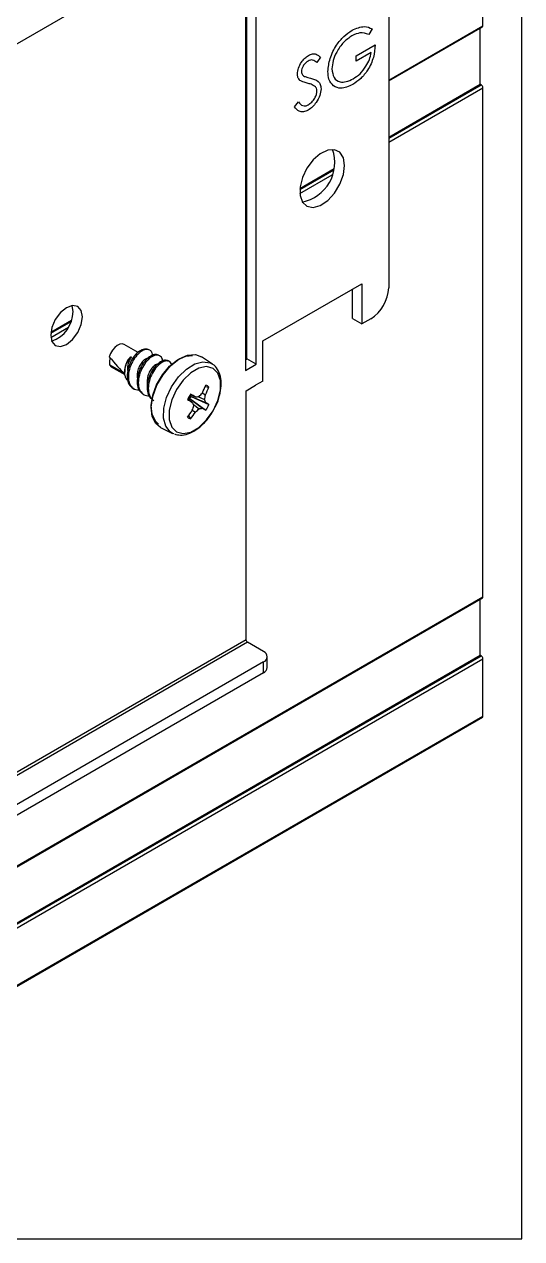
# Model space of a CAD drawing. Extents: x 0 to 6.13, y -7.3 to 0.
# Drawn here: x 3.874 to 5.834, y -7.3 to -2.516 of the extents above; entities that cross this region are included whole.
import ezdxf

# ---------------------------------------------------------------- set-up
doc = ezdxf.new("R2010")
doc.units = 0
doc.header["$LTSCALE"] = 0.5
doc.header["$MEASUREMENT"] = 0
for name, color, linetype in [('Brackets', 181, 'CONTINUOUS'), ('Hardware', 242, 'CONTINUOUS'), ('Housing', 150, 'CONTINUOUS'), ('Mounting', 4, 'CONTINUOUS')]:
    doc.layers.add(name, color=color, linetype=linetype)
doc.layers.add('Text-Unprinted', color=131, linetype='CONTINUOUS', plot=False)

msp = doc.modelspace()

# ---------------------------------------------------------------- linework, layer by layer
at = {"layer": 'Brackets', "linetype": 'Continuous', "lineweight": 25, "transparency": 16777216}
msp.add_line((4.9387, -2.8409), (4.9537, -2.8219), dxfattribs=at)
msp.add_arc((3.9426, -3.6471), 0.1234, 288.4172, 359.6922, dxfattribs=at)
msp.add_open_spline([(4.9925, -2.8544), (4.9859, -2.8575), (4.9729, -2.8635), (4.9527, -2.8597), (4.944, -2.848), (4.9387, -2.8409)], degree=3, knots=[0, 0, 0, 0, 0.27988, 0.559666, 1, 1, 1, 1], dxfattribs=at)
at = {"layer": 'Hardware', "linetype": 'Continuous', "lineweight": 25, "transparency": 16777216}
for p, q in [((4.322, -3.8091), (4.2674, -3.7776)), ((4.288, -3.833), (4.2935, -3.8258)), ((4.2935, -3.8258), (4.296, -3.8272)), ((4.4028, -3.8196), (4.4077, -3.8224)), ((4.6148, -3.8547), (4.5715, -3.8259)), ((4.2697, -3.8933), (4.2104, -3.859)), ((4.2167, -3.8653), (4.2706, -3.8964)), ((4.4421, -3.8423), (4.447, -3.8451)), ((4.4554, -3.8559), (4.447, -3.8451)), ((4.2695, -3.8787), (4.2695, -3.8873)), ((4.3061, -3.9531), (4.3012, -3.9503)), ((4.3061, -3.9531), (4.3262, -3.9579)), ((4.5753, -3.9683), (4.5882, -3.9754)), ((4.5865, -3.9437), (4.6013, -3.9453)), ((4.3454, -3.9758), (4.3405, -3.973)), ((4.3454, -3.9758), (4.3655, -3.9806)), ((4.5177, -3.9919), (4.5358, -4.0057)), ((4.5187, -3.9898), (4.5237, -3.9893)), ((4.5237, -3.9893), (4.5263, -3.9908)), ((4.5237, -3.9893), (4.5755, -4.0286)), ((4.5282, -3.9814), (4.5262, -3.9769)), ((4.5263, -3.9908), (4.589, -4.0359)), ((4.5275, -3.9749), (4.5485, -3.9836)), ((4.5309, -3.9829), (4.5282, -3.9814)), ((4.5282, -3.9814), (4.5883, -4.0066)), ((4.5309, -3.9829), (4.6013, -4.0146)), ((4.5401, -4.0144), (4.5627, -4.0305)), ((4.5582, -3.983), (4.5835, -3.9946)), ((4.5202, -4.0585), (4.5289, -4.0706)), ((4.5359, -4.0366), (4.5485, -4.0442)), ((4.4106, -4.1045), (4.4572, -4.1276)), ((4.4636, -4.1302), (4.4572, -4.1276))]:
    msp.add_line(p, q, dxfattribs=at)
at = {"layer": 'Hardware', "linetype": 'Continuous', "lineweight": 25, "transparency": 16777216, "flags": 128}
for points in [[(4.2674, -3.7776), (4.2597, -3.7753), (4.2502, -3.7765), (4.24, -3.7813), (4.23, -3.7894), (4.221, -3.8001), (4.2137, -3.8125), (4.2087, -3.8257)], [(4.4032, -4.0911), (4.3905, -4.0794), (4.3776, -4.0527), (4.374, -4.0178), (4.38, -3.9777), (4.3951, -3.9361), (4.4179, -3.8966), (4.4464, -3.8628), (4.4781, -3.8375), (4.5101, -3.8232), (4.536, -3.8206)], [(4.4106, -4.1045), (4.3917, -4.0891), (4.3781, -4.061), (4.3743, -4.0242), (4.3806, -3.9821), (4.3965, -3.9383), (4.4205, -3.8967), (4.4505, -3.8611), (4.4838, -3.8346), (4.5175, -3.8195), (4.5486, -3.8172), (4.5715, -3.8259)], [(4.2104, -3.859), (4.2163, -3.8651), (4.2167, -3.8653)], [(4.6179, -4.0384), (4.6367, -3.9977), (4.6465, -3.9569), (4.6465, -3.92), (4.6367, -3.8906), (4.6179, -3.8716), (4.592, -3.8648), (4.5616, -3.871), (4.5297, -3.8894), (4.4993, -3.9184), (4.4734, -3.955), (4.4546, -3.9957), (4.4448, -4.0365), (4.4448, -4.0734), (4.4546, -4.1028), (4.4734, -4.1218), (4.4993, -4.1286), (4.5297, -4.1224), (4.5616, -4.104), (4.592, -4.075), (4.6179, -4.0384)], [(4.4542, -3.9439), (4.481, -3.9057), (4.5123, -3.8749), (4.5456, -3.8543), (4.5776, -3.8457), (4.6058, -3.8499), (4.6152, -3.855)], [(4.4572, -4.1276), (4.4486, -4.1222), (4.4309, -4.0999), (4.4223, -4.0678), (4.4235, -4.0288), (4.4345, -3.9862), (4.4542, -3.9439)]]:
    msp.add_lwpolyline(points, dxfattribs=at)
at = {"layer": 'Hardware', "linetype": 'Continuous', "lineweight": 25, "transparency": 16777216}
for centre, radius, start, end in [((4.3461, -3.8815), 0.0766, 133.3358, 177.8809), ((4.3517, -3.8378), 0.0416, 67.0368, 125.3643), ((4.3334, -3.8867), 0.0703, 122.2045, 130.2555), ((4.1847, -3.6387), 0.5111, 317.7055, 319.8792), ((4.0723, -3.723), 0.5597, 334.0322, 337.3872), ((4.15, -3.768), 0.4848, 334.6784, 338.5587), ((4.5832, -3.9624), 0.0249, 43.4348, 76.5705), ((4.6317, -4.0464), 0.1264, 144.4278, 155.5776), ((5.6701, -2.1081), 2.2108, 238.5513, 239.1306), ((4.4634, -3.9492), 0.0754, 326.5511, 333.4543), ((3.4725, -5.9149), 2.2108, 60.8748, 61.454), ((4.0334, -4.258), 0.5622, 25.2167, 26.6719), ((4.5158, -3.4224), 0.5622, 273.3335, 274.7886), ((4.1372, -3.8734), 0.4624, 344.8058, 347.2577), ((4.3255, -4.1044), 0.2804, 20.409, 23.0472), ((4.2216, -4.615), 0.7104, 57.6893, 58.9244), ((4.4862, -3.9624), 0.1264, 324.4278, 335.5776), ((4.0719, -3.7237), 0.5597, 322.6182, 325.9732), ((4.5347, -4.0464), 0.0249, 223.4348, 256.5705), ((4.1498, -3.7684), 0.4848, 321.4467, 325.327), ((4.0551, -3.8632), 0.5111, 340.1262, 342.2999), ((4.2346, -3.7047), 0.4624, 312.7477, 315.1996), ((4.5288, -3.7522), 0.2804, 276.9581, 279.5964), ((4.9191, -3.4068), 0.7104, 241.0809, 242.316)]:
    msp.add_arc(centre, radius, start, end, dxfattribs=at)
msp.add_ellipse((4.222, -3.8098), major_axis=(-0.0741, 0.0972), ratio=0.16494, start_param=1.607941, end_param=2.464797, dxfattribs=at)
for points, knots in [([(4.3276, -3.8038), (4.3275, -3.8039), (4.3208, -3.8087), (4.307, -3.8218), (4.2903, -3.8493), (4.28, -3.8805), (4.2778, -3.9106), (4.2846, -3.9364), (4.2957, -3.9457), (4.3012, -3.9503)], [0, 0, 0, 0, 0.002261, 0.16523, 0.333536, 0.501842, 0.664811, 0.834618, 1, 1, 1, 1]), ([(4.3679, -3.7994), (4.3628, -3.798), (4.3524, -3.7951), (4.3323, -3.8052), (4.3119, -3.8246), (4.2952, -3.8521), (4.2849, -3.8833), (4.2826, -3.9134), (4.2894, -3.9392), (4.3006, -3.9485), (4.3061, -3.9531)], [0, 0, 0, 0, 0.1224618, 0.2479468, 0.3707856, 0.4976476, 0.6245095, 0.7473484, 0.8753417, 1, 1, 1, 1]), ([(4.4028, -3.8196), (4.3977, -3.818), (4.3873, -3.8148), (4.3669, -3.8249), (4.3464, -3.8445), (4.3296, -3.872), (4.3193, -3.9032), (4.317, -3.9333), (4.3238, -3.9591), (4.335, -3.9684), (4.3405, -3.973)], [0, 0, 0, 0, 0.124075, 0.251469, 0.373732, 0.5, 0.626268, 0.748531, 0.875925, 1, 1, 1, 1]), ([(4.4077, -3.8224), (4.4026, -3.8208), (4.3921, -3.8176), (4.3717, -3.8277), (4.3512, -3.8473), (4.3345, -3.8748), (4.3242, -3.906), (4.3219, -3.9361), (4.3287, -3.9619), (4.3399, -3.9712), (4.3454, -3.9758)], [0, 0, 0, 0, 0.124075, 0.251469, 0.373732, 0.5, 0.626268, 0.748531, 0.875925, 1, 1, 1, 1]), ([(4.3679, -3.7994), (4.3715, -3.8027), (4.3771, -3.8077), (4.3781, -3.8176), (4.3784, -3.8211)], [0, 0, 0, 0, 0.642033, 1, 1, 1, 1]), ([(4.4185, -3.8434), (4.4184, -3.8406), (4.4181, -3.8302), (4.4121, -3.8257), (4.4077, -3.8224)], [0, 0, 0, 0, 0.2739245, 1, 1, 1, 1]), ([(4.2104, -3.859), (4.2104, -3.8575), (4.2106, -3.8479), (4.2114, -3.8381), (4.2121, -3.8299)], [0, 0, 0, 0, 0.1532463, 1, 1, 1, 1]), ([(4.2829, -3.9193), (4.2805, -3.9174), (4.2752, -3.9133), (4.2704, -3.9014), (4.2689, -3.8853), (4.2716, -3.867), (4.278, -3.8484), (4.2847, -3.8381), (4.288, -3.833)], [0, 0, 0, 0, 0.139185, 0.306835, 0.476927, 0.65122, 0.829378, 1, 1, 1, 1]), ([(4.296, -3.8272), (4.2931, -3.8316), (4.2872, -3.8405), (4.2819, -3.8573), (4.2798, -3.8716), (4.2809, -3.8789), (4.2812, -3.881)], [0, 0, 0, 0, 0.2848792, 0.5816771, 0.8828051, 1, 1, 1, 1]), ([(4.3656, -3.8343), (4.3627, -3.8335), (4.3568, -3.8318), (4.3453, -3.8387), (4.3335, -3.8512), (4.324, -3.8689), (4.319, -3.8884), (4.3175, -3.9031), (4.3197, -3.9091), (4.3201, -3.9101)], [0, 0, 0, 0, 0.160627, 0.325714, 0.483912, 0.647484, 0.811056, 0.969254, 1, 1, 1, 1]), ([(4.4049, -3.8569), (4.402, -3.8561), (4.3961, -3.8545), (4.3846, -3.8613), (4.3727, -3.8739), (4.3633, -3.8915), (4.3583, -3.9111), (4.3568, -3.9257), (4.359, -3.9318), (4.3594, -3.9327)], [0, 0, 0, 0, 0.160627, 0.325714, 0.483912, 0.647484, 0.811056, 0.969254, 1, 1, 1, 1]), ([(4.4421, -3.8423), (4.437, -3.8407), (4.4265, -3.8375), (4.4061, -3.8476), (4.3856, -3.8671), (4.3689, -3.8946), (4.3586, -3.9259), (4.3563, -3.956), (4.3631, -3.9818), (4.3743, -3.9911), (4.3798, -3.9956)], [0, 0, 0, 0, 0.124075, 0.251469, 0.373732, 0.5, 0.626268, 0.748531, 0.875925, 1, 1, 1, 1]), ([(4.447, -3.8451), (4.4419, -3.8435), (4.4314, -3.8403), (4.411, -3.8504), (4.3905, -3.87), (4.3737, -3.8975), (4.3634, -3.9287), (4.3612, -3.9588), (4.368, -3.9846), (4.3792, -3.9939), (4.3847, -3.9985)], [0, 0, 0, 0, 0.124075, 0.251469, 0.373732, 0.5, 0.626268, 0.748531, 0.875925, 1, 1, 1, 1]), ([(4.6185, -4.0388), (4.6221, -4.0321), (4.6326, -4.0128), (4.6447, -3.9787), (4.6511, -3.9392), (4.6484, -3.9036), (4.6364, -3.8759), (4.6245, -3.8593), (4.6156, -3.8556), (4.615, -3.8553)], [0, 0, 0, 0, 0.0973616, 0.282153, 0.4687892, 0.6580764, 0.8273641, 0.9882415, 1, 1, 1, 1]), ([(4.4654, -4.1302), (4.4732, -4.1323), (4.4901, -4.1368), (4.5192, -4.1308), (4.5501, -4.1157), (4.5804, -4.0907), (4.6034, -4.0634), (4.6147, -4.045), (4.6185, -4.0388)], [0, 0, 0, 0, 0.151151, 0.327388, 0.513801, 0.707588, 0.902065, 1, 1, 1, 1])]:
    msp.add_open_spline(points, degree=3, knots=knots, dxfattribs=at)
at = {"layer": 'Housing', "linetype": 'Continuous', "lineweight": 25, "transparency": 16777216}
for p, q in [((5.6812, -2.5219), (5.6812, -2.2965)), ((5.3098, -2.7363), (5.6812, -2.5219)), ((5.3098, -2.7396), (5.6791, -2.5265)), ((5.6706, -2.7526), (5.6706, -2.5314)), ((5.3098, -2.9608), (5.6706, -2.7526)), ((5.3098, -2.9649), (5.6741, -2.7546)), ((5.3098, -2.9812), (5.6812, -2.7668)), ((5.6741, -2.7546), (5.6706, -2.7526)), ((5.6812, -4.771), (5.6812, -2.7668)), ((4.745, -2.8206), (4.7507, -2.8173)), ((4.745, -2.8369), (4.7507, -2.8337)), ((4.745, -3.0623), (4.7507, -3.059)), ((4.745, -3.0657), (4.7507, -3.0624)), ((4.9593, -3.1672), (5.0937, -3.0896)), ((4.9596, -3.1629), (5.0949, -3.0849)), ((4.9594, -3.1835), (5.087, -3.1098)), ((4.745, -3.2868), (4.7507, -3.2836)), ((4.745, -3.2909), (4.7507, -3.2877)), ((4.745, -3.3072), (4.7507, -3.304)), ((3.9785, -3.7294), (4.06, -3.6823)), ((3.978, -3.7337), (4.0582, -3.6874)), ((3.9782, -3.75), (4.0474, -3.71)), ((2.3025, -6.7249), (5.6791, -4.7756)), ((2.3046, -6.7203), (5.6812, -4.771)), ((5.6706, -5.0017), (5.6706, -4.7806)), ((2.294, -6.9509), (5.6706, -5.0017)), ((2.2975, -6.953), (5.6741, -5.0038)), ((2.3046, -6.9652), (5.6812, -5.016)), ((5.6741, -5.0038), (5.6706, -5.0017)), ((5.6812, -5.2414), (5.6812, -5.016)), ((2.3025, -7.1952), (5.6791, -5.246)), ((2.3046, -7.1906), (5.6812, -5.2414))]:
    msp.add_line(p, q, dxfattribs=at)
for centre, radius, start, end in [((5.6763, -2.5224), 0.00493, 305.0133, 6.2988), ((5.6658, -2.7675), 0.0154, 2.6055, 57.3945), ((5.6763, -4.7716), 0.00493, 305.0133, 6.2988), ((5.6658, -5.0167), 0.0154, 2.6055, 57.3945), ((5.6763, -5.2419), 0.00493, 305.0133, 6.2988)]:
    msp.add_arc(centre, radius, start, end, dxfattribs=at)
at = {"layer": 'Mounting', "linetype": 'Continuous', "lineweight": 25, "transparency": 16777216}
for p, q in [((5.1772, -1.8239), (3.3331, -2.8885)), ((5.3098, -1.9005), (5.3098, -3.554)), ((4.7507, -3.8343), (4.7507, -2.1518)), ((4.7875, -3.8555), (4.7875, -2.1306)), ((4.745, -2.1551), (4.745, -3.88)), ((5.2447, -2.5343), (5.2311, -2.5571)), ((5.1812, -2.6408), (5.256, -2.5976)), ((5.2401, -2.6277), (5.1812, -2.6617)), ((5.0407, -2.6465), (5.0264, -2.6674)), ((5.1812, -2.6617), (5.1812, -2.6408)), ((4.8134, -3.7638), (5.2037, -3.5385)), ((5.2037, -3.5385), (5.2037, -3.6969)), ((5.167, -3.6757), (5.167, -3.5597)), ((4.0661, -3.6478), (4.0621, -3.6248)), ((5.167, -3.6757), (5.2037, -3.6969)), ((5.2391, -3.6765), (5.2037, -3.6969)), ((4.8134, -3.9222), (4.8134, -3.7638)), ((4.745, -3.8376), (4.7507, -3.8343)), ((4.745, -3.88), (4.7875, -3.8555)), ((4.7875, -3.8555), (4.7507, -3.8343)), ((4.8134, -3.9222), (4.7851, -3.9385)), ((4.7474, -3.9603), (4.7851, -3.9385)), ((4.7474, -4.9409), (4.7474, -3.9603)), ((4.7474, -4.9409), (3.3331, -5.7573)), ((4.753, -4.9507), (3.3388, -5.7671)), ((4.8167, -4.9874), (4.753, -4.9507)), ((4.8313, -5.0503), (4.8313, -5.0078)), ((4.8167, -5.0282), (3.4732, -5.8038)), ((4.8167, -5.0707), (4.8167, -5.0282)), ((4.8167, -5.0707), (3.4732, -5.8463))]:
    msp.add_line(p, q, dxfattribs=at)
at = {"layer": 'Mounting', "linetype": 'Continuous', "lineweight": 25, "transparency": 16777216, "flags": 128}
for points in [[(5.1359, -3.0726), (5.1311, -3.0423), (5.1172, -3.0207), (5.0958, -3.0103), (5.0692, -3.0122), (5.0402, -3.0262), (5.012, -3.0507), (4.9876, -3.0831), (4.9697, -3.12), (4.9603, -3.1572), (4.9603, -3.1908), (4.9697, -3.2171), (4.9876, -3.2333), (5.012, -3.2376), (5.0402, -3.2296), (5.0692, -3.2101), (5.0958, -3.1812), (5.1172, -3.1461), (5.1311, -3.1085), (5.1359, -3.0726)], [(4.1028, -3.669), (4.0981, -3.6441), (4.0845, -3.6285), (4.0642, -3.6245), (4.0403, -3.6329), (4.0163, -3.6522), (3.996, -3.6796), (3.9824, -3.7108), (3.9777, -3.7412), (3.9824, -3.7661), (3.996, -3.7818), (4.0163, -3.7857), (4.0403, -3.7774), (4.0642, -3.7581), (4.0845, -3.7307), (4.0981, -3.6994), (4.1028, -3.669)]]:
    msp.add_lwpolyline(points, dxfattribs=at)
at = {"layer": 'Mounting', "linetype": 'Continuous', "lineweight": 25, "transparency": 16777216}
for centre, radius, start, end in [((4.9386, -3.0608), 0.1587, 281.1561, 18.8493), ((5.1563, -3.547), 0.1537, 302.6055, 357.3945), ((4.7596, -4.9403), 0.0123, 182.6055, 237.3945), ((4.8089, -5.0078), 0.0218, 290.7834, 69.2166), ((4.8063, -5.0478), 0.0251, 294.3747, 354.3052)]:
    msp.add_arc(centre, radius, start, end, dxfattribs=at)
for points, knots in [([(5.1652, -2.5401), (5.1821, -2.5328), (5.2122, -2.5197), (5.2347, -2.5299), (5.2447, -2.5343)], [0, 0, 0, 0, 0.558579, 1, 1, 1, 1]), ([(5.0702, -2.7022), (5.0719, -2.6852), (5.0754, -2.6512), (5.1008, -2.6006), (5.1325, -2.562), (5.1543, -2.5474), (5.1652, -2.5401)], [0, 0, 0, 0, 0.27959, 0.559072, 0.779411, 1, 1, 1, 1]), ([(5.1647, -2.5613), (5.1535, -2.5694), (5.1312, -2.5854), (5.1051, -2.6223), (5.089, -2.66), (5.087, -2.6815), (5.086, -2.6922)], [0, 0, 0, 0, 0.279847, 0.559555, 0.779847, 1, 1, 1, 1]), ([(5.2311, -2.5571), (5.2201, -2.553), (5.2006, -2.5457), (5.1757, -2.5566), (5.1647, -2.5613)], [0, 0, 0, 0, 0.55984, 1, 1, 1, 1]), ([(5.256, -2.5976), (5.2549, -2.6137), (5.2527, -2.6457), (5.2304, -2.695), (5.1998, -2.7323), (5.1789, -2.746), (5.1684, -2.7529)], [0, 0, 0, 0, 0.280351, 0.559367, 0.779371, 1, 1, 1, 1]), ([(5.1698, -2.7311), (5.1789, -2.7251), (5.1972, -2.7129), (5.2196, -2.6848), (5.2351, -2.6549), (5.2385, -2.6368), (5.2401, -2.6277)], [0, 0, 0, 0, 0.2802537, 0.5599124, 0.7799408, 1, 1, 1, 1]), ([(4.95, -2.712), (4.9508, -2.7043), (4.9523, -2.6889), (4.9644, -2.6662), (4.9789, -2.6492), (4.9887, -2.6425), (4.9936, -2.6392)], [0, 0, 0, 0, 0.279553, 0.558798, 0.779378, 1, 1, 1, 1]), ([(4.9918, -2.6611), (4.9882, -2.6635), (4.9811, -2.6683), (4.9724, -2.6797), (4.9668, -2.6917), (4.9662, -2.6985), (4.9659, -2.702)], [0, 0, 0, 0, 0.2802743, 0.5599314, 0.7799201, 1, 1, 1, 1]), ([(5.0264, -2.6674), (5.0214, -2.6629), (5.0144, -2.6566), (5.0013, -2.6565), (4.995, -2.6596), (4.9918, -2.6611)], [0, 0, 0, 0, 0.559818, 0.779848, 1, 1, 1, 1]), ([(4.9936, -2.6392), (4.999, -2.6367), (5.0099, -2.6316), (5.027, -2.6338), (5.0355, -2.6417), (5.0407, -2.6465)], [0, 0, 0, 0, 0.27975, 0.559501, 1, 1, 1, 1]), ([(4.9599, -2.7373), (4.9568, -2.7338), (4.9512, -2.7276), (4.9504, -2.7167), (4.95, -2.712)], [0, 0, 0, 0, 0.55984, 1, 1, 1, 1]), ([(4.9659, -2.702), (4.9661, -2.7047), (4.9665, -2.7101), (4.9704, -2.7173), (4.9748, -2.72), (4.9776, -2.7216)], [0, 0, 0, 0, 0.2799464, 0.5597741, 1, 1, 1, 1]), ([(4.9776, -2.7216), (4.9819, -2.723), (4.9897, -2.7255), (4.9978, -2.7274), (5.0013, -2.7282)], [0, 0, 0, 0, 0.559906, 1, 1, 1, 1]), ([(5.0918, -2.7585), (5.0849, -2.7508), (5.0724, -2.7372), (5.0708, -2.7129), (5.0702, -2.7022)], [0, 0, 0, 0, 0.559317, 1, 1, 1, 1]), ([(5.086, -2.6922), (5.0878, -2.7047), (5.0915, -2.7296), (5.1149, -2.7446), (5.1422, -2.7446), (5.1606, -2.7356), (5.1698, -2.7311)], [0, 0, 0, 0, 0.279061, 0.558584, 0.779236, 1, 1, 1, 1]), ([(4.9889, -2.7484), (4.9831, -2.747), (4.9728, -2.7446), (4.9639, -2.7395), (4.9599, -2.7373)], [0, 0, 0, 0, 0.560413, 1, 1, 1, 1]), ([(5.0208, -2.7625), (5.0153, -2.759), (5.0056, -2.7525), (4.994, -2.7497), (4.9889, -2.7484)], [0, 0, 0, 0, 0.5594958, 1, 1, 1, 1]), ([(5.043, -2.77), (5.042, -2.779), (5.04, -2.7968), (5.0259, -2.8228), (5.0095, -2.843), (4.9982, -2.8506), (4.9925, -2.8544)], [0, 0, 0, 0, 0.279183, 0.559085, 0.779446, 1, 1, 1, 1]), ([(5.0013, -2.7282), (5.0124, -2.7313), (5.0278, -2.7356), (5.041, -2.7526), (5.0423, -2.7642), (5.043, -2.77)], [0, 0, 0, 0, 0.560115, 0.780284, 1, 1, 1, 1]), ([(5.0271, -2.7789), (5.0267, -2.7751), (5.0259, -2.7683), (5.0223, -2.7643), (5.0208, -2.7625)], [0, 0, 0, 0, 0.55899, 1, 1, 1, 1]), ([(5.1684, -2.7529), (5.1519, -2.7607), (5.1224, -2.7746), (5.1012, -2.7634), (5.0918, -2.7585)], [0, 0, 0, 0, 0.559617, 1, 1, 1, 1]), ([(4.9537, -2.8219), (4.9589, -2.8282), (4.9662, -2.8369), (4.9812, -2.8387), (4.9887, -2.8352), (4.9925, -2.8335)], [0, 0, 0, 0, 0.559321, 0.779782, 1, 1, 1, 1]), ([(4.9925, -2.8335), (4.9972, -2.8302), (5.0067, -2.8236), (5.0183, -2.8087), (5.0257, -2.7927), (5.0266, -2.7835), (5.0271, -2.7789)], [0, 0, 0, 0, 0.2802764, 0.5601478, 0.7801531, 1, 1, 1, 1])]:
    msp.add_open_spline(points, degree=3, knots=knots, dxfattribs=at)
at = {"layer": 'Text-Unprinted', "ltscale": 0.5, "transparency": 16777216}
msp.add_lwpolyline([(0, -7.3), (5.8338, -7.3), (5.8338, 0), (0, 0)], close=True, dxfattribs=at)

doc.saveas('drawing.dxf')
